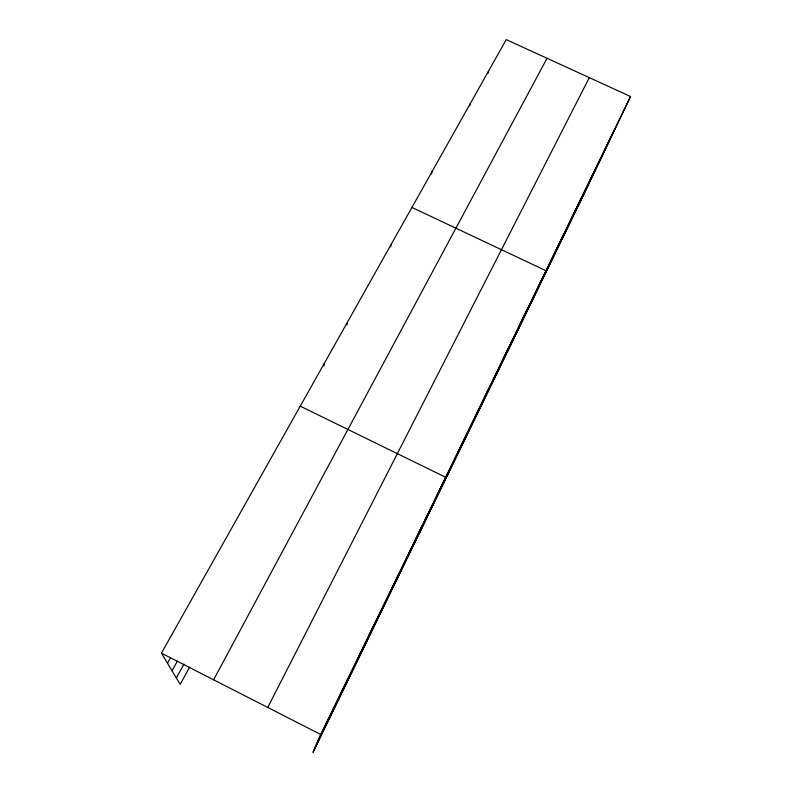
<?xml version="1.0" encoding="UTF-8"?>
<svg xmlns="http://www.w3.org/2000/svg" width="792" height="792" viewBox="0 0 792 792"><rect width="100%" height="100%" fill="white"/><g stroke="black" fill="none" stroke-linecap="round" stroke-linejoin="round"><path stroke-width="1.19" d="M323.958 365.934L324.205 363.528M346.965 324.859L347.302 322.423M390.664 246.807L391.129 244.441M431.492 173.993L432.046 171.636M469.715 105.831L470.339 103.495M487.931 73.359L488.575 71.042M630.561 96.525L320.71 734.501L312.988 752.4L583.288 195.456L630.561 96.525L506.246 39.6L161.439 653.153L180.19 684.367L189.644 667.121M343.896 687.397L347.767 678.784M368.577 636.56L373.725 625.333M392.337 587.634L398.653 574.012M415.206 540.53L422.601 524.69M419.354 533.244L445.639 477.269L300.257 406.147M457.885 452.638L467.171 432.937M477.814 411.592L487.931 390.199M497.079 371.923L507.959 348.965M515.701 333.561L527.284 309.157M507.296 352.034L545.965 270.706L411.929 207.425M551.173 260.518L564.013 233.541M568.072 225.72L581.476 197.594M584.447 192.001L598.366 162.815M600.316 159.301L614.721 129.136M318.216 740.282L615.711 127.591M316.345 744.628L604.286 151.51M314.572 748.737L593.287 174.527M267.765 707.454L589.307 77.636M213.612 679.803L547.044 58.281M176.339 677.972L183.992 664.082M172.042 670.804L177.339 661.241M167.488 663.221L170.438 657.924M161.439 653.153L320.71 734.501"/></g></svg>
